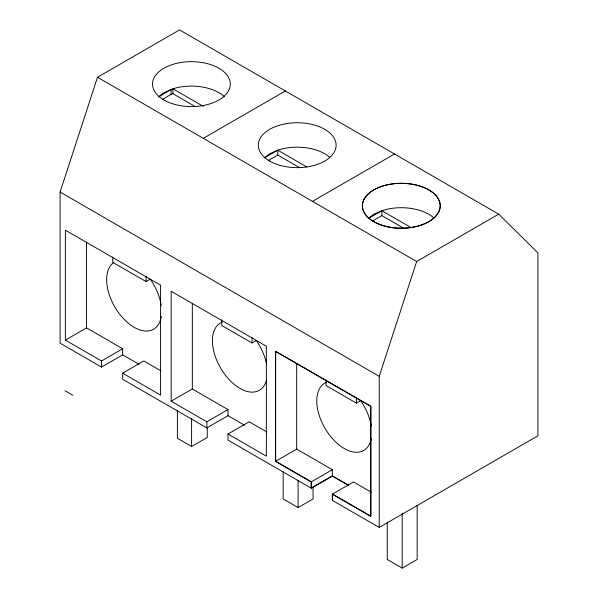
<?xml version="1.0" encoding="UTF-8"?>
<svg xmlns="http://www.w3.org/2000/svg" width="598" height="598" viewBox="0 0 598 598"><rect width="100%" height="100%" fill="white"/><g stroke="black" fill="none" stroke-linecap="round" stroke-linejoin="round"><path stroke-width="0.9" d="M139.11 364.369L122.657 354.868L101.496 367.082L60.092 343.177L60.092 192.055L97.511 77.262L179.549 29.9L498.695 214.151L537.908 252.879L537.908 435.815L379.229 527.429L332.503 500.451L332.503 494.068L370.887 516.231L370.887 406.289L275.678 351.325L275.678 461.26L311.349 481.853L311.349 488.237L332.346 476.113L348.014 485.165M379.229 527.429L379.229 376.306L416.656 261.52L498.695 214.151M158.545 96.801L163.179 93.109L172.904 88.803A38.9 22.455 0 0 1 224.564 96.794M264.899 157.364L269.705 153.746L277.764 150.18A38.9 22.455 0 0 1 329.715 157.289M368.988 217.904L373.802 214.286L381.853 210.72A38.9 22.455 0 0 1 433.812 217.829M158.762 96.921L171.065 89.416L171.065 94.305L162.604 99.462M203.298 138.34L285.336 90.978M264.316 157.939L277.764 150.18L306.744 166.909M268.27 160.541L277.764 155.061L299.501 167.612M112.768 257.035L112.768 262.358L146.039 281.568L150.27 279.124A38.9 22.455 60 0 1 161.191 305.399M244.447 425.185L227.995 415.685L206.833 427.899L122.657 379.296L122.657 373.189L160.585 395.091L160.585 285.156L65.376 230.185L65.376 340.12L86.538 327.906L122.657 348.761L122.657 354.868M312.462 201.362L394.501 154M65.376 340.12L101.496 360.975L122.657 348.761M368.413 218.479L381.853 210.72L410.841 227.449M372.367 221.088L381.853 215.609L403.59 228.152M122.657 373.189L143.812 360.975L160.765 370.76M221.738 319.9L221.738 325.469L252.057 342.975L256.288 340.531A38.9 22.455 60 0 1 266.559 364.04M311.349 488.237L227.995 440.113L227.995 434.006L266.372 456.169L266.372 346.227L171.163 291.263L171.163 401.198L192.324 388.984L227.995 409.578L227.995 415.685M171.163 401.198L206.833 421.792L227.995 409.578M177.382 410.318L177.382 438.267L191.592 446.474L207.267 437.422L207.267 427.174M227.995 434.006L249.149 421.792L266.745 431.95M326.089 380.051L326.089 385.62L356.408 403.127L360.639 400.682A38.9 22.455 60 0 1 371.231 426.008M275.521 461.357L296.675 449.135L332.346 469.729L332.346 475.836L311.184 488.058L311.184 481.951L275.521 461.357L275.521 351.415L370.723 406.386L370.723 516.321L332.346 494.165L332.346 500.272M311.184 481.951L332.346 469.729M283.153 471.904L283.153 498.919L298.11 507.56L313.068 498.919L313.068 486.809M332.346 494.165L353.5 481.951L371.096 492.102M387.242 522.196L387.242 559.459L402.2 568.1L417.165 559.459L417.165 505.422M171.065 94.305L172.904 93.684L195.277 106.601M203.268 106.324L172.904 88.803L172.904 93.684M97.511 77.262L416.656 261.52M60.092 192.055L379.229 376.306M332.346 475.836L348.798 485.337M65.01 390.771L72.844 395.293M402.2 513.129L402.2 568.1M381.853 210.72L381.853 215.609M356.408 397.558L356.408 403.127M298.11 480.538L298.11 507.56M296.675 363.427L296.675 449.135M277.764 150.18L277.764 155.061M252.057 337.399L252.057 342.975M206.833 421.792L206.833 427.899M192.324 303.268L192.324 388.984M191.592 418.525L191.592 446.474M146.039 276.246L146.039 281.568M101.496 360.975L101.496 367.082M86.538 242.19L86.538 327.906M161.258 316.514A38.9 22.455 60 0 1 122.089 317.127A38.9 22.455 60 0 1 113.807 262.41M266.618 379.708A38.9 22.455 60 0 1 225.476 375.297A38.9 22.455 60 0 1 222.022 322.165M371.171 438.962A38.9 22.455 60 0 1 330.216 435.942A38.9 22.455 60 0 1 326.373 382.324M164.682 100.427A38.9 22.455 0 0 0 229.258 89.334A38.9 22.455 0 0 0 180.334 62.596A38.9 22.455 0 0 0 164.682 100.427M269.705 161.079A38.9 22.455 0 0 0 334.783 151.01A38.9 22.455 0 0 0 287.145 123.502A38.9 22.455 0 0 0 269.705 161.079M381.853 225.267A38.9 22.455 0 0 0 440.203 205.824A38.9 22.455 0 0 0 381.853 186.374A38.9 22.455 0 0 0 381.853 225.267M373.802 221.619A38.9 22.455 0 0 0 438.88 211.55A38.9 22.455 0 0 0 391.234 184.042A38.9 22.455 0 0 0 373.802 221.619"/></g></svg>
